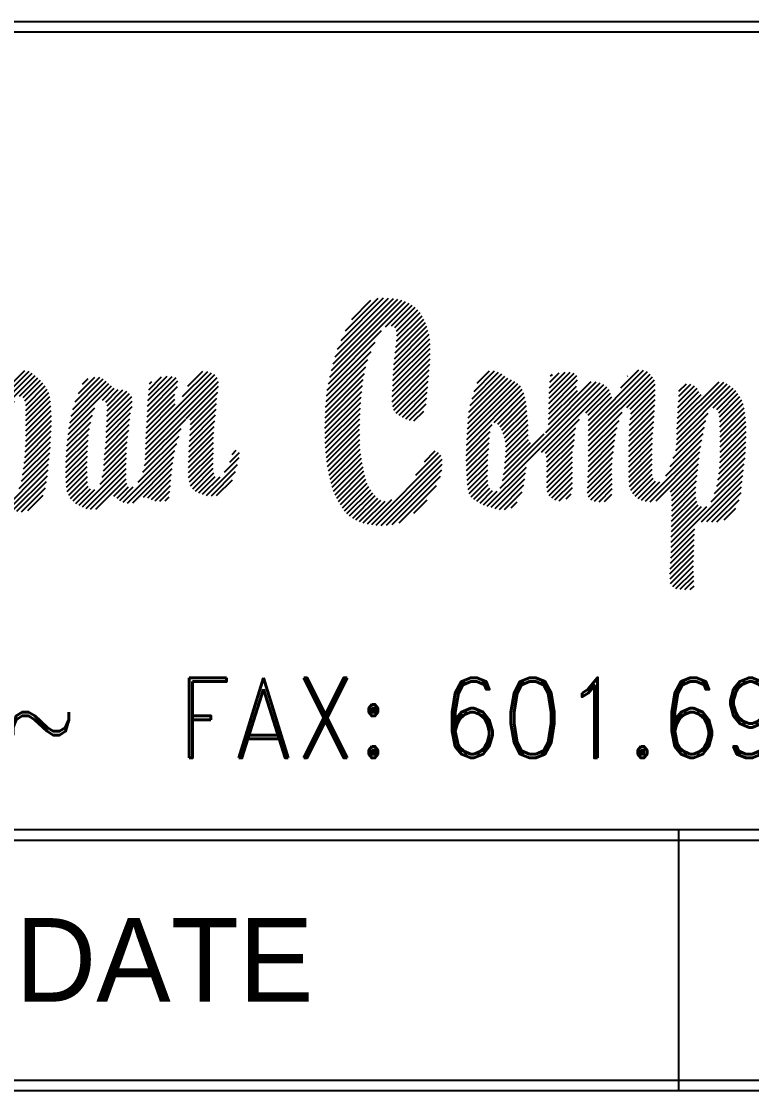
# Paper-space layout 'Roof' of a CAD drawing. Header units: inches. Extents: x 29 to 2208, y 4 to 1132.
# Drawn here: x 1605.6 to 1640.6, y 4.5 to 55.7 of the extents above; entities that cross this region are included whole.
import ezdxf
from ezdxf.enums import TextEntityAlignment as Align

# ---------------------------------------------------------------- set-up
doc = ezdxf.new("R2010")
doc.units = ezdxf.units.IN
doc.header["$LTSCALE"] = 25
doc.header["$MEASUREMENT"] = 0
doc.styles.add('ROMAND', font='ROMAND', dxfattribs={"height": 0.08})
pattern_1 = [(45, (-1690.101284246373, 203.2753838610614), (-0.4419417382415922, 0.4419417382415922), [])]

# ---------------------------------------------------------------- blocks, each defined once
blk = doc.blocks.new('CLEARSPAN_MASTER')
h = blk.add_hatch()
h.set_pattern_fill('ANSI31', color=256, scale=5, style=0)
h.set_pattern_definition(pattern_1)
h.paths.add_polyline_path([(293.7718700798366, 43.1462703581324), (293.7651180940284, 43.36076757649522), (293.756969682531, 43.56593979593288), (293.7471335265652, 43.76296819796497), (293.7353183073533, 43.95303396409761), (293.7212327061154, 44.13731827585647), (293.7045854040737, 44.31700231472863), (293.6850850824508, 44.49326726222046), (293.662440422466, 44.66729429985395), (293.6364196687848, 44.84008976156474), (293.6070293198372, 45.01196059107934), (293.5743354374913, 45.18303888459508), (293.5384040836211, 45.35345673827078), (293.4993013200979, 45.5233462482806), (293.457093208792, 45.69283951080672), (293.4118458115752, 45.86206862201962), (293.3636251903231, 46.03116567808078), (293.3125455531926, 46.20015420227065), (293.2589136935087, 46.36862342619912), (293.2030845508834, 46.5360540085712), (293.1454130649424, 46.70192660805571), (293.0862541752936, 46.86572188337183), (293.0259628215485, 47.02692049322735), (292.96489394333, 47.18500309629886), (292.9034024802615, 47.33945035126553), (292.8416328711887, 47.490002585832), (292.7788875520346, 47.63743880334133), (292.7142584579437, 47.78279767616439), (292.6468375240747, 47.92711787663882), (292.5757166855783, 48.07143807711915), (292.4999878776152, 48.21679694993915), (292.4187430353345, 48.36423316745604), (292.3310740938969, 48.51478540200438), (292.2363055079898, 48.66904553014942), (292.1346918104409, 48.82581824531255), (292.0267200536136, 48.98346144513127), (291.9128772898675, 49.14033302724604), (291.7936505715702, 49.29479088928744), (291.6695269510799, 49.44519292889885), (291.5409934807585, 49.58989704371783), (291.4085372129732, 49.72726113137659), (291.2726245905676, 49.85602134425221), (291.133639618329, 49.97642685366063), (290.9919456915288, 50.08910508565469), (290.8479062054357, 50.19468346628844), (290.7018845553237, 50.29378942161293), (290.5542441364623, 50.38705037768153), (290.4053483441214, 50.47509376054813), (290.2555605735736, 50.55854699626434), (290.1051946681898, 50.63795495590256), (289.9543662637295, 50.71353229061995), (289.8031414440566, 50.78541109659008), (289.6515862930387, 50.85372346998588), (289.4997668945343, 50.91860150698369), (289.3477493324083, 50.9801773037577), (289.1955996905208, 51.0385829564834), (289.0433840527357, 51.09395056133519), (288.8908821908224, 51.14637368643758), (288.7367286281888, 51.19579178770832), (288.5792715761386, 51.24210579301868), (288.4168592459862, 51.28521663023648), (288.2478398490412, 51.32502522723092), (288.0705615966147, 51.36143251187076), (287.8833727000172, 51.394339412025), (287.6846213705592, 51.42364685556265), (287.4734431686411, 51.44929429754859), (287.252123051024, 51.47137530183201), (287.0237333235575, 51.4900219594582), (286.7913462920935, 51.50536636147223), (286.5580342624817, 51.5175405989194), (286.3268695405741, 51.52667676284486), (286.1009244322199, 51.5329069442939), (285.8832712432672, 51.53636323431175), (285.6762720136628, 51.53707865694199), (285.4794477196958, 51.53468996822232), (285.2916090717515, 51.52873485718871), (285.111566780218, 51.51875101287746), (284.9381315554735, 51.50427612432432), (284.7701141079076, 51.48484788056567), (284.606325147904, 51.46000397063773), (284.4455753858417, 51.42928208357569), (284.2868462194358, 51.39234649288997), (284.1298017956854, 51.34936780998189), (283.9742769489148, 51.30064323072619), (283.8201065134529, 51.24646995099857), (283.6671253236248, 51.1871451666739), (283.5151682137544, 51.12296607362646), (283.3640700181679, 51.05422986773155), (283.2136655711938, 50.98123374486522), (283.0639824462578, 50.90431766938059), (282.9158191731947, 50.82399267954838), (282.7701670209397, 50.74081258211743), (282.6280172584243, 50.65533118383439), (282.4903611545969, 50.56810229145574), (282.3581899783837, 50.47967971172494), (282.2324949987276, 50.39061725139604), (282.114267484561, 50.30146871721564), (282.0041082941507, 50.21254687196128), (281.9010566430873, 50.12320030252152), (281.8037613362872, 50.03253655180805), (281.7108711786811, 49.93966316274734), (281.6210349751825, 49.84368767824836), (281.5329015307104, 49.74371764122529), (281.445119650193, 49.63886059460199), (281.35633813855, 49.52822408129552), (281.264439001473, 49.40937949081672), (281.1642370477682, 49.27375359909644), (281.0497802870289, 49.1112370286825), (280.9151167288371, 48.91172040210827), (280.7542943827898, 48.6650943419279), (280.5613612584484, 48.36124947064363), (280.3303653654118, 47.99007641081167), (280.0553547132802, 47.54146578499456), (279.9686032353768, 47.39441505390249), (279.8609223336741, 47.20965222949644), (279.7542664465745, 47.02394795313234), (279.6487740752734, 46.83724683075593), (279.5445837209984, 46.64949346836659), (279.4418338849725, 46.46063247195721), (279.3406630684296, 46.27060844754172), (279.2412097725705, 46.07936600107166), (279.1436124986187, 45.88684973854021), (279.0479114356983, 45.69294733566312), (278.953753524416, 45.49731874679878), (278.8606873933402, 45.29956699615289), (278.7682616709544, 45.0992951077545), (278.6760249857925, 44.89610610573632), (278.5835259663891, 44.68960301423536), (278.4903132413122, 44.47938885746402), (278.395935438964, 44.26506665926195), (278.300153022896, 44.04642408906685), (278.2035737959732, 43.82398739581151), (278.1070173960068, 43.59846747357068), (278.0113034608303, 43.3705752164677), (277.9172516282704, 43.14102151861391), (277.8256815361385, 42.91051727408396), (277.7374128222561, 42.67977337697349), (277.6532651244345, 42.44950072135504), (277.5738046912311, 42.2201517122264), (277.4985842140409, 41.99114479789105), (277.426902995021, 41.76163993762918), (277.3580603363012, 41.53079709063869), (277.2913555400262, 41.29777621617006), (277.2260879083146, 41.06173727337762), (277.1615567433291, 40.82184022157378), (277.0970613471827, 40.57724501989077), (277.0319986579436, 40.32715636082762), (276.9661561570913, 40.07095786880316), (276.8994189621271, 39.80807790186725), (276.8316721904619, 39.53794481771772), (276.7628009595278, 39.25998697413806), (276.6926903868045, 38.97363272909985), (276.6212255896701, 38.67831044016106), (276.5482916856126, 38.37344846533793), (276.4739697455477, 38.05896866610911), (276.3991246543903, 37.73676691903628), (276.3248172505694, 37.40923260451041), (276.2521083725071, 37.07875510289341), (276.1820588586158, 36.74772379450448), (276.1157295473272, 36.41852805975032), (276.05418127705, 36.09355727892762), (275.9984748862116, 35.77520083242777), (275.9493736855741, 35.46528075268563), (275.9064508752776, 35.16334968052189), (275.8689821278056, 34.86839290884413), (275.8362431156449, 34.5793957305909), (275.8075095112745, 34.29534343863631), (275.7820569871828, 34.01522132592743), (275.7591612158501, 33.7380146853443), (275.7380978697649, 33.46270880985716), (275.7182637879807, 33.18806131122255), (275.6995404758709, 32.91191907710908), (275.6819306053749, 32.63190131397388), (275.6654368484371, 32.34562722835045), (275.6500618770026, 32.05071602678441), (275.6358083630091, 31.74478691568947), (275.6226789784034, 31.42545910164185), (275.6106763951313, 31.09035179121864), (275.5998577649175, 30.73775824021934), (275.5904981586341, 30.36866790212059), (275.5829271269395, 29.98474427979363), (275.5774742204908, 29.5876508761076), (275.5744689899441, 29.1790511938338), (275.574240985957, 28.760608735917), (275.5771197591864, 28.33398700510895), (275.5834348602891, 27.90084950432279), (275.593480663003, 27.46283459983718), (275.6074108333826, 27.02148011202027), (275.6253438605652, 26.57829872464595), (275.6473982336847, 26.13480312155494), (275.673692441876, 25.6925059865851), (275.7043449742762, 25.25292000350024), (275.7394743200211, 24.81755785612512), (275.7791989682446, 24.3879322282871), (275.8236124827756, 23.96518923844127), (275.8727087262066, 23.54900874367965), (275.9264566358256, 23.138704035725), (275.9848251489145, 22.73358840633978), (276.047783202765, 22.33297514722264), (276.1152997346562, 21.93617755014941), (276.1873436818792, 21.54250890682678), (276.2638839817193, 21.15128250899573), (276.3448171321093, 20.76238265283413), (276.4297498735959, 20.37797765215583), (276.5182165073643, 20.00080682525291), (276.6097513346133, 19.63360949036104), (276.7038886565301, 19.27912496576027), (276.8001627743065, 18.94009256971489), (276.8981079891348, 18.61925162048715), (276.99725860221, 18.31934143632853), (277.0972159790294, 18.0422196128674), (277.1978497423245, 17.78621685514429), (277.2990965791428, 17.54878214553699), (277.4008931765193, 17.32736446645299), (277.5031762214935, 17.11941280028569), (277.6058824011157, 16.92237612941031), (277.7089484024216, 16.73370343622975), (277.812310912451, 16.55084370313881), (277.9158655769822, 16.37171649146612), (278.0193438767142, 16.19612367833045), (278.1224362510864, 16.02433771978167), (278.2248331395449, 15.85663107185852), (278.3262249815, 15.69327619065905), (278.4263022164121, 15.53454553219902), (278.5247552837002, 15.3807115525608), (278.6212746228316, 15.23204670775144), (278.7158608385378, 15.0886823707246), (278.8097551968806, 14.95018558179595), (278.9045091292539, 14.81598229812369), (279.0016740670308, 14.68549847689803), (279.1028014415945, 14.5581600752912), (279.2094426843305, 14.43339305047536), (279.3231492266193, 14.31062335962775), (279.4454724998448, 14.18927695992258), (279.5774983813553, 14.06897428688038), (279.7184505323737, 13.95011368939396), (279.8670870600918, 13.83328799469891), (280.0221660716961, 13.71909003003489), (280.1824456743793, 13.60811262263715), (280.3466839753291, 13.50094859974448), (280.5136390817354, 13.39819078859392), (280.6820691007904, 13.30043201642138), (280.8511867768632, 13.20810805732026), (281.0220234030628, 13.12102647279627), (281.1960649096789, 13.03883777121104), (281.3747972269971, 12.96119246092735), (281.5597062853094, 12.88774105030575), (281.752278014905, 12.81813404770745), (281.9539983460725, 12.75202196149448), (282.1663532091006, 12.68905530002817), (282.3901147076108, 12.62899136035409), (282.6231996385429, 12.57201459425585), (282.8628109721733, 12.51841624219992), (283.1061516787715, 12.46848754465441), (283.3504247286128, 12.42251974208611), (283.5928330919692, 12.38080407496264), (283.8305797391138, 12.34363178375119), (284.0608676403197, 12.31129410891913), (284.2816961423789, 12.2840094812444), (284.4942500981638, 12.26170509274738), (284.7005107370619, 12.24423532575938), (284.9024592884634, 12.23145456261139), (285.1020769817601, 12.22321718563452), (285.301345046342, 12.21937757715989), (285.5022447115953, 12.21979011951865), (285.7067572069154, 12.224309195042), (285.9161936408987, 12.23278433094163), (286.1291846389902, 12.24504563395283), (286.3436907058501, 12.26091835569179), (286.5576723461265, 12.28022774777403), (286.7690900644795, 12.3027990618159), (286.9759043655595, 12.3284575494329), (287.1760757540271, 12.35702846224154), (287.367564734536, 12.38833705185775), (287.549035921917, 12.42240273277312), (287.721970371724, 12.46002157098582), (287.8885532496874, 12.50218379536997), (288.0509697215364, 12.54987963479948), (288.211404952998, 12.60409931814741), (288.3720441098033, 12.66583307428803), (288.5350723576853, 12.73607113209661), (288.7026748623668, 12.81580372044425), (288.8763792368259, 12.90561515322861), (289.0550828829832, 13.00446608441899), (289.237025650011, 13.11091125301022), (289.4204473870857, 13.22350539800027), (289.6035879433741, 13.34080325838113), (289.7846871680395, 13.46135957314311), (289.961984910256, 13.58372908128229), (290.1337210192014, 13.70646652179823), (290.2986075229335, 13.82845608586402), (290.4572451652098, 13.94989977347416), (290.6107068686561, 14.07132903678794), (290.7600655559179, 14.19327532797908), (290.9063941496213, 14.3162700992053), (291.0507655724293, 14.44084480265514), (291.1942527469741, 14.56753089049153), (291.3379285958829, 14.69685981487194), (291.4826075230735, 14.82921317502513), (291.6280698574005, 14.96437315825742), (291.773837409025, 15.10197209896054), (291.9194319880412, 15.24164233146459), (292.0643754046152, 15.38301619016667), (292.2081894688602, 15.52572600941369), (292.3503959909228, 15.66940412358545), (292.4905167809341, 15.81368286704685), (292.6281679147237, 15.95832380888351), (292.7633425310296, 16.10360545719092), (292.8961280342569, 16.24993555475126), (293.0266118288528, 16.39772184439246), (293.1548813192487, 16.54737206892671), (293.2810239098692, 16.69929397115712), (293.4051270051486, 16.85389529389886), (293.5272780095088, 17.01158377995188), (293.6474914885237, 17.17256815669597), (293.7654906523453, 17.33626108980104), (293.8809258722417, 17.50187622947084), (293.9934475195103, 17.66862722594823), (294.1027059654368, 17.83572772946272), (294.2083515812881, 18.00239139021215), (294.3100347383656, 18.16783185844884), (294.4074058079409, 18.33126278437848), (294.5001831455979, 18.49192694042836), (294.5883570439798, 18.6491835876036), (294.6719857800524, 18.80242110915066), (294.7511276307657, 18.9510278882899), (294.8258408730724, 19.09439230824631), (294.8961837839165, 19.23190275222785), (294.9622146402596, 19.3629476034769), (295.0239917190224, 19.4869152451557), (295.0816076952608, 19.60342471079275), (295.1352928362037, 19.71301763465593), (295.1853118071881, 19.81646630132735), (295.2319292735128, 19.91454299530977), (295.2754099005228, 20.00802000120481), (295.3160183535126, 20.09766960350416), (295.3540192978289, 20.18426408681438), (295.3896773987719, 20.26857573563808), (295.4232512429096, 20.35144211918583), (295.454975101751, 20.43396194520543), (295.4850771680353, 20.51729920606365), (295.5137856345159, 20.60261789416532), (295.5413286939313, 20.69108200187375), (295.5679345390336, 20.78385552159207), (295.5938313625643, 20.8821024456908), (295.6192473572703, 20.98698676655519), (295.6443293865668, 21.09937905092428), (295.6688989965317, 21.21897616288786), (295.6926964039187, 21.34518154092009), (295.7154618254742, 21.47739862346069), (295.7369354779435, 21.61503084894085), (295.756857578082, 21.75748165585017), (295.7749683426314, 21.90415448259651), (295.7910079883441, 22.05445276764999), (295.8047891658193, 22.20755901118059), (295.8164142610626, 22.36177196029246), (295.8260580939295, 22.51516942378922), (295.8338954842739, 22.66582921045543), (295.8401012519535, 22.81182912913744), (295.8448502168239, 22.95124698865339), (295.8483171987402, 23.08216059778209), (295.8506770175586, 23.20264776536911), (295.8520462216813, 23.31133480297018), (295.852308273702, 23.40904203343194), (295.85128836476, 23.49713828228749), (295.8488116859953, 23.57699237515087), (295.844703428548, 23.6499731375801), (295.8387887835574, 23.71744939515995), (295.8308929421646, 23.78078997347001), (295.8208410955076, 23.84136369809693), (295.8084730002997, 23.90034038345871), (295.7936866755442, 23.95809379934977), (295.7763947058133, 24.01479870442137), (295.7565096756828, 24.07062985731133), (295.7339441697263, 24.12576201666522), (295.7086107725167, 24.18036994112992), (295.6804220686295, 24.23462838934461), (295.6492906426374, 24.28871211995479), (295.6151922088184, 24.34273278530409), (295.5783550002286, 24.39654961259518), (295.539070379632, 24.44995872272438), (295.4976297097912, 24.50275623659022), (295.4543243534667, 24.55473827509451), (295.4094456734149, 24.60570095914392), (295.3632850324045, 24.6554404096299), (295.3161337931901, 24.70375274746084), (295.2682299016642, 24.75043409609808), (295.2195976362216, 24.79528058926863), (295.170207858386, 24.83808836326276), (295.1200314296873, 24.87865355436571), (295.069039211648, 24.91677229886903), (295.017202065789, 24.95224073306505), (294.96449085364, 24.98485499323942), (294.9108764367224, 25.01441121568374), (294.8563345348084, 25.04076378443816), (294.8008603006488, 25.06400007454914), (294.7444537452363, 25.0842657088163), (294.6871148795697, 25.10170631003723), (294.6288437146427, 25.11646750101067), (294.5696402614519, 25.128694904535), (294.5095045309924, 25.13853414340872), (294.448436534261, 25.14613084043012), (294.3865091156113, 25.15160634622154), (294.3240864528395, 25.15498492270007), (294.2616055570995, 25.15626655960659), (294.1995034395463, 25.15545124668202), (294.1382171113355, 25.1525389736673), (294.0781835836199, 25.14752973030318), (294.0198398675536, 25.14042350633056), (293.9636229742957, 25.13122029149093), (293.9098970816362, 25.1198521218092), (293.8587350339319, 25.1059792184501), (293.8101368421783, 25.08919384886303), (293.7641025173732, 25.06908828049799), (293.7206320705102, 25.04525478080384), (293.6797255125848, 25.01728561722999), (293.6413828545935, 24.98477305722571), (293.6056041075315, 24.94730936824041), (293.5722921633087, 24.90461787602169), (293.540961437478, 24.85694613949309), (293.5110292265108, 24.80467277588062), (293.4819128268784, 24.74817640241295), (293.4530295350476, 24.68783563630981), (293.4237966474855, 24.62402909479115), (293.3544308592698, 24.47020494531219), (293.2801077744091, 24.31467041120433), (293.2183711740975, 24.18836843496038), (293.1798540169568, 24.10971830736196), (293.1409872420995, 24.03004883044068), (293.1021204672402, 23.9496221190669), (293.0636033100934, 23.86870028811066), (293.0255571608375, 23.78732702172584), (292.9578443905104, 23.64145085562291), (292.880659913372, 23.47932208193168), (292.7825131683021, 23.2858384176034), (292.6634910084404, 23.06910354875399), (292.5145119653944, 22.81579692404773), (292.3457672679453, 22.5402173688455), (292.2040246827648, 22.31404648230881), (292.1118638749717, 22.16802226756425), (291.9789601317141, 21.95838177901223), (291.7925914840648, 21.66567253157569), (291.6106687938659, 21.38088917892628), (291.4687207360309, 21.15924946635195), (291.3754141502109, 21.01370081898315), (291.2809712408261, 20.86649207478993), (291.1852220389817, 20.71740480306559), (291.0883656409601, 20.56709430276911), (290.9906934096534, 20.41643430576542), (290.8924967077953, 20.26629854367224), (290.7402812280416, 20.03628494328268), (290.545651638887, 19.75171147450601), (290.3547778008815, 19.48559846931064), (290.1663807875748, 19.23801869072804), (289.9837607949689, 19.01451046858159), (289.8088695306014, 18.81851689379656), (289.6460669559719, 18.65524161560751), (289.4898355623206, 18.51386661399778), (289.3664147560846, 18.40918251021708), (289.2913292541316, 18.34630296043881), (289.2176371431635, 18.28443849741379), (289.1452210224775, 18.22251566520259), (289.0739026306132, 18.1596974580421), (289.0032602623944, 18.09609267029867), (288.8727438463654, 17.97743830822537), (288.7481746220874, 17.86613718426568), (288.6032892941503, 17.74486446196113), (288.4530577186072, 17.63197720303995), (288.2935102201379, 17.52208866263842), (288.15382932892, 17.42963881832972), (288.0689699981215, 17.37360384536456), (287.984570395435, 17.31734596263098), (287.9011574655131, 17.26055633022074), (287.8191423009041, 17.20304412714268), (287.73847258615, 17.1450906083513), (287.6589801537741, 17.0870950477773), (287.5162094635468, 16.98224392529812), (287.3806464378388, 16.88409619057597), (287.2319954671027, 16.78213629445327), (287.0397543274403, 16.66259061543292), (286.8089127781593, 16.54970907485932), (286.5706087409851, 16.47243795976232), (286.3124433132004, 16.43153404957641), (286.0823783804151, 16.42631133481584), (285.8887132767863, 16.43652021729204), (285.6912226814861, 16.46096682693255), (285.4915877039552, 16.50235623165432), (285.2928758162259, 16.56362492480014), (285.1005516959453, 16.64686737160613), (284.9131723514506, 16.7558549207331), (284.7268393393622, 16.89292749907989), (284.537015449871, 17.06038868813224), (284.3376066610269, 17.26198004197016), (284.1277783129647, 17.49671814849233), (283.914784474397, 17.75608603220417), (283.7056458600705, 18.03188175558529), (283.505885632612, 18.31806999173858), (283.3246101259663, 18.60503521395651), (283.1575586627935, 18.90650222050212), (283.0030080777037, 19.23294959208752), (282.8961754426207, 19.50205822429334), (282.8267842878413, 19.69343957127938), (282.7598088006239, 19.89431284299553), (282.6951419822867, 20.10357883840953), (282.6326768341512, 20.3201383564797), (282.572306357539, 20.5428921961641), (282.513923553769, 20.77074115642617), (282.4574214241547, 21.00258603625733), (282.4026929700319, 21.23732763455328), (282.3496205049239, 21.4739700099332), (282.2980435913078, 21.71193025903727), (282.2477911038527, 21.95072873821323), (282.1986919172639, 22.18988580363828), (282.1505749061819, 22.42892181181077), (282.10326894534, 22.66735711876393), (282.0566029093834, 22.90471208097594), (282.010405673012, 23.14050705464604), (281.9646245707181, 23.37446034029287), (281.919680776256, 23.60708201523732), (281.8761139231913, 23.83908010102792), (281.8344636450834, 24.07116261924318), (281.7952695755093, 24.30403759136055), (281.7590713480249, 24.53841303898395), (281.7264085962006, 24.77499698362811), (281.6978209536019, 25.01449744683941), (281.6736688411736, 25.2577378428289), (281.6535958293928, 25.50600315636999), (281.6370662761133, 25.76069376491202), (281.623544539191, 26.02321004589939), (281.6124949764815, 26.29495237678054), (281.6033819458407, 26.57732113497735), (281.5956698051232, 26.87171669798238), (281.5888229121867, 27.17953944316017), (281.5824704405309, 27.50192889328736), (281.5769008262423, 27.83898115215277), (281.5725673210504, 28.19053146895951), (281.569923176688, 28.55641509271837), (281.5694216448858, 28.93646727257777), (281.5715159773749, 29.33052325764092), (281.5766594258866, 29.73841829699251), (281.5853052421514, 30.15998763976199), (281.5977835082849, 30.5945619814425), (281.613931627928, 31.0394538027457), (281.6334638351061, 31.49147103082547), (281.6560943638458, 31.94742159282799), (281.6815374481741, 32.40411341589393), (281.7095073221085, 32.85835442702398), (281.7397182196851, 33.30695255350955), (281.7718843749244, 33.74671572240288), (281.8057942278301, 34.17507998699807), (281.8415330423529, 34.59199390569856), (281.8792602884134, 34.99803416296999), (281.9191354359482, 35.39377744346405), (281.9613179548758, 35.77980043162955), (282.0059673151256, 36.15667981203742), (282.053242986623, 36.52499226921773), (282.1033044392982, 36.88531448774356), (282.1562644115602, 37.23807554848506), (282.2120487157488, 37.58311411766837), (282.2705364326894, 37.92012125788162), (282.3316066432126, 38.2487880317361), (282.3951384281452, 38.56880550182288), (282.4610108683003, 38.87986473066221), (282.5291030445187, 39.18165678091432), (282.5992940376159, 39.47387271511573), (282.6715322358439, 39.75651489031793), (282.7460432571309, 40.03083084131262), (282.8231220268271, 40.29837939733963), (282.9030634702906, 40.56071938766587), (282.9861625128663, 40.8194096415134), (283.0727140799117, 41.07600898814806), (283.1630130967801, 41.33207625681538), (283.2573544888137, 41.58917027673652), (283.3559166274727, 41.84842046458684), (283.4584116686008, 42.10923858663253), (283.5644352141489, 42.37060699656607), (283.6735828660537, 42.63150804804297), (283.7854502262778, 42.89092409478434), (283.8996328967453, 43.14783749041774), (284.0157264794177, 43.40123058866052), (284.1333265762369, 43.65008574318182), (284.2519686154631, 43.89342849166511), (284.3709473305114, 44.13045710759332), (284.4894972811496, 44.36041304852833), (284.6068530271166, 44.5825377719768), (284.7222491281543, 44.7960727354492), (284.8349201440151, 45.00025939647568), (284.9441006344471, 45.19433921257877), (285.0490251591661, 45.37755364122415), (285.1492430541091, 45.54924304539367), (285.2455627598529, 45.70914340969904), (285.3895507628997, 45.93686846948123), (285.570283289034, 46.18125418231605), (285.7556601447407, 46.3761327057112), (285.951718657604, 46.51897378394503), (286.16217303958, 46.61949484468681), (286.3756928348039, 46.68346317667786), (286.586111521204, 46.71982372807736), (286.7925269802754, 46.73723533825498), (287.0271963012128, 46.73592240803407), (287.2781672334768, 46.69030456730874), (287.5020377117614, 46.59406087854623), (287.6851040425959, 46.429126270148), (287.8040825580506, 46.20564446182968), (287.8809080108535, 45.9660121191007), (287.9375898351059, 45.66732168810856), (287.9722709845698, 45.32000433250514), (287.9809522196526, 45.03012299096542), (287.9807981156034, 44.82805850434116), (287.974703174923, 44.61837137286275), (287.9632234880021, 44.40224489142051), (287.9470527924536, 44.18090087779279), (287.9268848258951, 43.95556114981511), (287.9034133259427, 43.72744752529809), (287.8773320302053, 43.49778182198975), (287.8493346763007, 43.2677858577197), (287.8201150018485, 43.03868145032726), (287.7902951682715, 42.81142624234994), (287.760211032225, 42.58592117527587), (287.7301268741894, 42.36180301546347), (287.7003069746445, 42.13870852926095), (287.6710156140321, 41.91627448273601), (287.6425170728623, 41.69413764246949), (287.6150756315869, 41.4719347745993), (287.588955570684, 41.24930264546381), (287.5643551032551, 41.02560283038861), (287.5412081729266, 40.799096140861), (287.5193826559582, 40.56776819745173), (287.4987464286028, 40.32960462064753), (287.4791673671241, 40.08259103106039), (287.4605133477717, 39.82471304913736), (287.4426522468093, 39.55395629549898), (287.425451940491, 39.2683063906415), (287.4087916599158, 38.96663261670642), (287.3925960555546, 38.6513389023489), (287.3768011327161, 38.32571283775133), (287.3613428967067, 37.99304201304113), (287.3461573528527, 37.65661401877915), (287.3311805064509, 37.31971644488607), (287.3163483628168, 36.98563688168483), (287.3015969272603, 36.65766291937589), (287.2869162212312, 36.33866018549344), (287.2725123307157, 36.02980645629444), (287.2586453578401, 35.73185754536956), (287.2455754047332, 35.44556926636363), (287.2335625735113, 35.17169743264151), (287.2228669663036, 34.91099785784749), (287.2137486852396, 34.66422635564652), (287.2064678324421, 34.43213873957109), (287.2012690354875, 34.21519729910946), (287.1983350237729, 34.01269022808572), (287.1978330521445, 33.82361219613247), (287.1999303754505, 33.64695787304129), (287.2047942485392, 33.48172192851337), (287.212591926258, 33.32689903229377), (287.2234906634549, 33.18148385410998), (287.2376577149778, 33.04447106369111), (287.2551939219418, 32.91498435947233), (287.2759344705348, 32.79266355469812), (287.2996481332102, 32.67727749132789), (287.326103682421, 32.56859501131879), (287.3550698906261, 32.46638495660935), (287.3863155302756, 32.37041616916653), (287.4196093738262, 32.28045749093624), (287.4547201937294, 32.19627776388015), (287.4915213695706, 32.11758528756866), (287.5303047094317, 32.04384619211203), (287.571466628523, 31.97446606524247), (287.6154035420582, 31.9088504946871), (287.6625118652451, 31.84640506818295), (287.7131880132977, 31.78653537345778), (287.7678284014241, 31.72864699824606), (287.8268294448385, 31.67214553027728), (287.8904939619363, 31.61650260537141), (287.9587503838577, 31.56145405169701), (288.031433544927, 31.50680174551161), (288.1083782794715, 31.45234756306996), (288.1894194218173, 31.39789338062801), (288.2743918062897, 31.3432410744422), (288.3631302672159, 31.28819252076769), (288.4554696389164, 31.2325495958637), (288.5511786791919, 31.17621324041883), (288.6497618397077, 31.11948065287265), (288.7506574955862, 31.06274809610713), (288.8533040219663, 31.00641183299498), (288.9571397939762, 30.95086812641503), (289.0616031867548, 30.89651323923991), (289.1661325754328, 30.84374343434737), (289.2701663351384, 30.79295497461592), (289.3732419558089, 30.74445606393184), (289.4752933865557, 30.69820267024292), (289.5763536913187, 30.65406270249613), (289.6764559340065, 30.61190406965233), (289.7756331785442, 30.57159468066524), (289.8739184888618, 30.53300244448681), (289.9713449288759, 30.49599527007402), (290.067945562512, 30.46044106638089), (290.1637699636599, 30.42632882539354), (290.2589337460931, 30.39413187121997), (290.353569033555, 30.3644446109987), (290.4478079497899, 30.33786145186781), (290.541782618538, 30.31497680096663), (290.6356251635436, 30.2963850654337), (290.7294677085492, 30.28268065240761), (290.8234423772976, 30.27445796902705), (290.9175546621166, 30.27220134741466), (291.0113035296736, 30.27595481962871), (291.1040613152204, 30.2856523427113), (291.1952003540086, 30.30122787370468), (291.2840929812915, 30.32261536965095), (291.3701115323199, 30.3497487875922), (291.4526283423477, 30.38256208457102), (291.5310157466249, 30.42098921762906), (291.6048332776979, 30.46491460945239), (291.674389257287, 30.51402454530515), (291.7401792044082, 30.56795577609731), (291.802698638073, 30.62634505273499), (291.8624430772927, 30.68882912612372), (291.9199080410863, 30.75504474717684), (291.9755890484657, 30.824628666801), (292.029981618444, 30.89721763590316), (292.0835427339402, 30.97255297639552), (292.136575233515, 31.05079429423739), (292.1893434196274, 31.13220576638312), (292.2421115947495, 31.21705156980531), (292.2951440613442, 31.30559588146431), (292.3487051218597, 31.39810287829516), (292.4030590787797, 31.49483673729279), (292.4584702345469, 31.59606163537904), (292.5150432146397, 31.70201423209167), (292.5722439364476, 31.812821117005), (292.6293786403612, 31.92858136224137), (292.6857535667839, 32.04939403995354), (292.7406749561017, 32.17535822225429), (292.7934490487148, 32.30657298128986), (292.8433820850139, 32.4431373891853), (292.8897803053928, 32.58515051807024), (292.9321371548685, 32.73287104773451), (292.9706948969576, 32.88719608862911), (293.0058829997949, 33.04918235884472), (293.0381309315223, 33.21988657649914), (293.0678681602737, 33.40036545967467), (293.0955241541906, 33.59167572649781), (293.121528381407, 33.79487409503875), (293.1463103100639, 34.01101728342238), (293.1702773821787, 34.24092534770855), (293.1937489352786, 34.48447169570343), (293.2170222807765, 34.74129307323844), (293.2403947300747, 35.01102622602662), (293.2641635945865, 35.29330789989893), (293.2886261857084, 35.58777484049816), (293.314079814875, 35.89406379391335), (293.3408217934518, 36.2118115054171), (293.3690448239247, 36.54021992858532), (293.3985231729102, 36.87675184601969), (293.4289264980418, 37.21843524741683), (293.4599244569861, 37.5622981228515), (293.4911867073993, 37.9053684622842), (293.5223829069366, 38.24467425565911), (293.5531827132545, 38.57724349293053), (293.5832557840088, 38.90010416405289), (293.6122782789462, 39.21103149332956), (293.6399523662162, 39.51078964286182), (293.6659867160113, 39.80089000858106), (293.6900899985867, 40.08284398710617), (293.711970884159, 40.35816297463717), (293.7313380429496, 40.62835836741147), (293.7479001451879, 40.89494156176121), (293.761365861101, 41.1594239540068), (293.7715399702338, 41.42285844156487), (293.7786116894149, 41.68446392647559), (293.7828663447924, 41.94300081190059), (293.784589262516, 42.19722950102485), (293.7840657687332, 42.44591039706486), (293.7815811895932, 42.68780390314413), (293.7774208512446, 42.92167042244108)])
h = blk.add_hatch()
h.set_pattern_fill('ANSI31', color=256, scale=5, style=0)
h.set_pattern_definition(pattern_1)
h.paths.add_polyline_path([(227.8867082242034, 23.54630051581421), (228.0784751930935, 25.33051333023965), (228.1828905990187, 27.55105930221049), (228.2861519014118, 29.48272739557476), (228.2861519014118, 31.01626754901696), (228.2418962532754, 32.09269239831031), (228.1229391428421, 33.66380482390699), (227.9901778282074, 34.62226545005865), (227.6951551866955, 35.50699974991593), (227.2231099526398, 36.33275193820523), (226.6164399489769, 37.07982191612479), (225.922226970054, 37.74543890588114), (225.2421841306054, 38.31192245617726), (224.6471452386343, 38.82175607565517), (224.0379362071999, 39.0908366812638), (223.1595451938322, 38.89256717602532), (222.6636803888255, 38.45354203059441), (222.0828116363252, 37.95786958066088), (221.5727766918483, 37.3488998954042), (221.2752600607514, 37.03733578116885), (220.7368904671112, 36.85322744547264), (220.2976949604276, 37.10814425520934), (219.9718436801663, 37.60381933147357), (219.6034819815052, 38.14197791635729), (219.2917952109406, 38.53851430050463), (218.9517737912138, 38.69429767078697), (218.3000656009219, 38.72262263620092), (217.7758661467496, 38.69429767078694), (217.379175428697, 38.43938086105018), (217.0249838695015, 38.15613908589938), (216.8408058350569, 37.87289731074915), (216.8124711858941, 37.39138603036085), (216.7501890035594, 35.24943822619912), (216.6906879292496, 32.53315151973339), (216.41300498959, 28.80569375076999), (216.0661940632285, 24.61283986023298), (216.0304956705518, 21.77580239485056), (215.7971190469884, 17.44774242693853), (215.636473465057, 14.48580460177934), (215.7971190469884, 12.07699806691281), (215.7606155967255, 9.874206083460564), (215.6207832867899, 7.472377706513441), (215.5912832745485, 5.791384900486548), (215.5765332684273, 4.582246360664868), (215.6650389349261, 3.84496996605796), (215.9748172123323, 3.35836623245271), (216.6828794336429, 3.048708833552951), (217.5827086238455, 2.91599776935891), (218.1875095427636, 2.76854249043754), (218.7628104494393, 2.76854249043754), (219.1315943811023, 2.886506713574619), (219.3086113438733, 3.240399382985743), (219.4266226523876, 3.520565726101466), (219.4561226646292, 5.349016437385899), (219.3823670042511, 7.811526161196184), (219.4561226646292, 10.90809489753423), (219.4873228684166, 12.25850633625171), (219.5020728745371, 13.43815119394412), (219.561078528794, 14.08695704752807), (219.6790898373083, 14.48508498745065), (220.0478737689714, 14.8389802831918), (221.0509586317935, 14.8389802831918), (221.7295208408627, 14.77999817162322), (222.4375830621734, 14.63254289270185), (223.1899009316203, 14.5883049958606), (223.9274631651729, 14.63254289270188), (224.4880140657278, 14.94219766527198), (225.4763489224299, 15.57625930412834), (226.1549111314985, 16.25455358716641), (226.8039676985522, 17.27199895121859), (227.2465072905934, 18.65808119940854), (227.5031742864173, 20.16956543634242), (227.6211799651496, 21.21649922977585)])
h.paths.add_polyline_path([(223.5734123503114, 22.8960738178653), (223.3798945219137, 21.40659297084667), (223.1724936724886, 20.35901572657528), (223.0563852273594, 19.66263653747586), (222.775791694891, 18.85019196159419), (222.6016290271955, 18.31823676736454), (222.1758999383139, 17.76693602884433), (221.7501652196588, 17.42841789327923), (221.2470323772818, 17.28333681637304), (220.7632434360626, 17.40907234898253), (220.3375143471808, 17.58316911600392), (220.0665927652885, 17.9216872515687), (219.9214572088777, 18.44397229997421), (219.969839480864, 19.83673067818796), (220.0182161230759, 21.61636842633953), (220.134651095058, 23.84693384597068), (220.3475184543856, 26.24557648504188), (220.4442717388108, 26.92261275617122), (220.6287875596561, 28.38773439556783), (220.8126278077011, 29.36460033999708), (220.9480857837582, 30.29310767633334), (221.1327423489383, 31.48408252021235), (221.2632967924285, 32.18265994723811), (221.4322462900197, 32.76608595019403), (221.6847078451715, 33.26734985598594), (221.9698220856205, 33.84849620478647), (222.2232519617803, 34.27071021404652), (222.499718870401, 34.50868719745813), (222.8606605278173, 34.55474776708536), (223.2062441635935, 34.45494986622626), (223.4596740397531, 34.24000579395846), (223.7284619375537, 33.6796074494859), (223.8282947079897, 33.07315116171665), (223.8282947079897, 31.94468296382604), (223.8743744026842, 31.13863350066705), (223.8641225854531, 29.5949872306831), (223.8544506348744, 28.26993300487553), (223.8350954741707, 26.98356461498568), (223.7862740798648, 25.73962458080931), (223.6895207954396, 24.27915942390564)], flags=16)
h = blk.add_hatch()
h.set_pattern_fill('ANSI31', color=256, scale=5, style=0)
h.set_pattern_definition(pattern_1)
h.paths.add_polyline_path([(230.8009153495623, 20.25360010656473), (230.9653948071305, 18.21410542256152), (231.4857941643058, 16.97069590697637), (232.5012194902645, 16.0317961841518), (233.3135563731678, 15.56234500957433), (234.2909019123317, 15.11826943219978), (235.4332504779836, 14.99139144618698), (236.4486758039425, 15.08020603639596), (237.1086991694406, 15.61309620397947), (237.5656397216558, 16.19673756596828), (237.8575716176103, 16.81844232376136), (238.1748937912766, 17.1863884831981), (238.6445238525748, 17.3893958871484), (239.1776239783794, 17.27520307340717), (239.6599491785346, 16.91994471257041), (240.2292881552546, 16.45261035970213), (240.6735391983871, 16.23691515715075), (241.4477962944957, 16.07197377533407), (242.095130150911, 16.11003717113795), (242.7170737296142, 16.19885176134693), (243.2882536422139, 16.52873715131022), (243.821348138245, 16.97281010235488), (244.2782886904602, 17.13775411050133), (244.7098445947372, 17.04893689396263), (245.4206372561125, 16.78249312333566), (246.0172018166504, 16.52873715131), (246.8422282086362, 16.3764809417649), (247.6418755824564, 16.40185653896748), (248.3272835958928, 16.49067375550612), (248.6319106307033, 16.99818569955721), (248.7334548522313, 17.73408327109189), (248.8857683696365, 19.63726094027274), (249.0788583352605, 21.19316691712476), (249.3580950923588, 23.6926737468952), (249.6500326180867, 25.43091003426014), (250.1831271141175, 27.18183149389583), (250.5801612483428, 28.40486331762497), (250.8340189872772, 29.28032404744644), (251.2655692617805, 30.24460199380286), (251.5575067875079, 30.67598977257626), (251.9636724140728, 30.84093115439296), (252.2048350141497, 30.63792637677258), (252.2936840968218, 30.20653859799924), (252.3317638836165, 29.20419725583821), (252.2414116514653, 28.25080019327262), (252.1507497817888, 27.09738711633298), (252.0848138765577, 26.27352063265675), (252.0050568778113, 23.81887676617856), (251.9739073419842, 22.78087511986061), (251.9739073419842, 21.65983418226102), (252.0050568778115, 20.38309391692127), (252.2138482812484, 19.55687686828352), (252.4007623855316, 18.89255465905012), (252.8368952955245, 18.37355514905329), (253.3353272771719, 18.03101610277446), (254.2802734708303, 17.63657552969809), (254.8617783877139, 17.42897467516769), (255.4536702363894, 17.36669389354262), (256.1494032541102, 17.34593538388737), (256.8762858076589, 17.36669389354262), (257.4681720265605, 17.65733403935334), (258.0600638752362, 18.02063422161754), (258.5896510224838, 18.539636357944), (258.984241835084, 19.04825661311182), (259.5504450280612, 20.06942611262608), (259.8723498372176, 20.82716686796715), (260.1631051105473, 21.70946656023091), (260.4330865203005, 22.64366777931403), (260.723841793621, 23.62976789881037), (260.7861464950483, 24.11762964432452), (260.7965277970661, 24.74042958158623), (260.6926922577936, 25.06221011820958), (260.5265463873202, 25.16601054547488), (260.2461780457827, 25.19714830995775), (259.8827367690085, 25.05182823705223), (259.6750544309166, 24.78194922722622), (259.4673720928247, 24.32522787252455), (259.2908449203335, 23.74394758090418), (259.0831625822411, 23.10038913398472), (258.6989530716587, 22.24922720620899), (258.2212893238207, 21.39806790476112), (257.7955433456179, 20.83754612279384), (257.3594104356253, 20.57804636779565), (256.9129018533877, 20.49500707651526), (256.4871558751861, 20.75450683151374), (256.3625464723311, 21.0970485041216), (256.2587053032848, 22.08314862364782), (256.2794735370946, 25.35285026402562), (256.3407367304562, 28.66797690224274), (256.7477918612067, 32.26900578756343), (256.9106105356434, 34.3034841819111), (257.1751986225404, 36.01244739885286), (257.1324573834299, 37.2299507986429), (256.9595951933752, 37.79147058588163), (256.6029546827824, 38.25282478610814), (255.8582088584624, 38.6512652592609), (255.0819926012355, 38.88194104620942), (254.2323528402569, 38.87145673819526), (253.4666304805146, 38.53592736578673), (252.8477551282754, 38.09554440791823), (252.4176911139318, 37.28817652727076), (251.7431541927913, 36.00474700028005), (251.2921080132512, 35.26029022037537), (250.9984083684712, 34.54728899084219), (250.6207913224482, 33.78186359489322), (250.4214917168508, 33.3729361874131), (250.1802334106269, 33.13177346612065), (249.8970220335586, 33.13177346612065), (249.6977224279531, 33.20517150120864), (249.6242989242014, 33.56167211597517), (249.6138106564904, 34.40049554699613), (249.6452754596239, 35.01912749908394), (249.7921280968999, 35.5119372496807), (249.9914277025057, 36.00474700028008), (250.0963216391642, 36.35076330703311), (250.1382747100088, 36.88551291601806), (250.1382747100088, 37.29444032351645), (250.1068099068752, 37.65093831195153), (249.7711515614778, 37.86064548287175), (249.2781466813194, 37.94452782597386), (248.5858478253288, 38.00743892671807), (247.8411020010087, 38.00743892671807), (247.274679246872, 37.89210103324385), (246.7502095635803, 37.73482065505382), (246.1942694473721, 37.42026252499781), (245.3026766155579, 36.90648415837609), (245.1768005137042, 36.44512995814904), (245.1033770099525, 35.79503982936066), (244.910945727808, 32.81668219115357), (244.7670318322089, 30.14502733096398), (244.6436778688062, 27.94605140451512), (244.5614381400219, 25.74707285173511), (244.4792040410111, 22.95211181388046), (244.0617901273356, 21.2960034814019), (243.650608372735, 20.41230132910098), (243.2188666859379, 19.61080592157839), (242.6432111035426, 18.95316772133896), (242.1086697557662, 18.72710376927864), (241.6563681367734, 18.80930788772613), (241.3479804133794, 19.28198682145921), (241.2040665177806, 20.10403325859454), (241.2040665177806, 21.70702669996979), (241.2657463143687, 24.85135786755632), (241.4324044942155, 27.08295280841966), (241.637998186402, 28.70649727940446), (241.8435862488154, 30.55610307612079), (241.9258259776002, 31.5836650620389), (242.133609651612, 32.1137555622019), (242.2183771486207, 32.67511514333211), (242.2183771486207, 33.30002402331257), (242.2183771486207, 34.00966617720741), (242.1759962150027, 34.52865780821458), (241.9074616570019, 34.88441254535681), (241.5154155019452, 35.25512160359949), (241.1233693468885, 35.51991341286836), (240.6571565580011, 35.63642264937221), (240.000218308287, 35.64701463690255), (239.2902982617779, 35.7847052221374), (238.877061639917, 36.15541428037599), (238.2942956538034, 36.66381392385665), (237.8598685651273, 37.06629894469174), (237.4360367098589, 37.42641601540299), (236.9062468907709, 37.7971224473161), (236.1857316108571, 37.83949039743737), (235.3698536005304, 37.85008238496772), (234.6599391837944, 37.60647455075929), (234.1513398315158, 37.32049876642947), (233.6003595456198, 36.53671532615292), (233.180344676666, 35.64263391902469), (232.8580401535983, 34.8102791379475), (232.0601661583823, 32.69660902529213), (231.4255274408231, 29.93065579856295), (231.0066666754021, 26.51762484316899), (230.7628355627676, 22.94342654168577)])
h.paths.add_polyline_path([(234.4654057616713, 21.99281870994326), (234.4747975137607, 23.57575028638414), (234.5580262992364, 25.70427742484515), (234.6320055457074, 27.10922658053207), (234.7614592721147, 28.57887684876619), (235.0406976433273, 29.96064585698375), (235.3819008279247, 31.30232580594128), (235.5390974828233, 31.76447875223428), (235.7517799947079, 32.50392646555295), (235.9829502075545, 33.03078427345719), (236.2782400461933, 33.41233113235643), (236.5957536321521, 33.77261103550717), (236.9390065417701, 33.90128280467979), (237.3080100345928, 33.82407921791031), (237.6598483485368, 33.54100290152854), (237.9087068487538, 33.17214540569813), (237.9172922530799, 32.70892913775509), (237.9229357761906, 32.36356201693806), (237.8859489972167, 31.52244380463407), (237.8674556077301, 30.54267445979309), (237.8027259002647, 28.88816226321907), (237.7295714896852, 27.62636310067066), (237.6648417822175, 26.44324900876157), (237.5168946663232, 25.23240319075515), (237.4058660671219, 23.93454941005461), (237.3411420481793, 22.63127450240697), (237.3318925091744, 22.13214842063249), (237.2485783958482, 21.39811433615972), (237.1283685199223, 20.88974684504569), (237.0359015724882, 20.40910358195885), (236.9064478460805, 19.87300436470952), (236.6842255200108, 19.29346650841538), (236.4355528023139, 18.93681356652831), (236.0247032043394, 18.51531654526548), (235.5922296470098, 18.35320109416602), (235.1921892138266, 18.39643048041671), (234.7921487806434, 18.67742937003518), (234.5867239816562, 19.04488965848469), (234.5218521035908, 19.57446539803306), (234.5209963780449, 20.77844057373207)], flags=16)
h = blk.add_hatch()
h.set_pattern_fill('ANSI31', color=256, scale=5, style=0)
h.set_pattern_definition(pattern_1)
h.paths.add_polyline_path([(336.441241726088, 29.35271882459674), (336.3440830979835, 25.53135663854627), (335.9522621338647, 24.3563525053745), (335.5384850537544, 23.07871403527705), (335.19564311759, 22.27579253074822), (334.7940263478745, 21.33578974946514), (334.4805661987118, 20.74828768287261), (334.1867032905056, 20.15099203296606), (333.8340655487491, 19.8474487295214), (333.5401970107696, 19.76911582099697), (333.2267424913803, 19.72994936673467), (332.8447173328482, 19.75932486401382), (332.4920795910916, 20.01390812988325), (332.2667816922549, 20.49370179067293), (332.1492376549268, 21.12037293785795), (332.1394418493351, 21.67849950717095), (332.1394418493351, 24.52788597462609), (332.20884569493, 27.39435934287408), (332.5623954599662, 32.09805798980997), (332.6775918818157, 34.1131908398591), (332.6391911979413, 36.87680138052716), (332.5375625298134, 37.42768978528989), (332.2068133467578, 37.91090555363061), (331.8060973407758, 38.34325719538916), (331.4562632261366, 38.686594645886), (331.0746265219645, 38.98542631391518), (330.495818266505, 39.05536547283714), (329.6753013229554, 39.09987125530404), (329.204618494045, 39.00450134625652), (328.4922326068177, 38.61665548696377), (327.881616132051, 38.03171146546171), (327.3751223149991, 37.24117047896499), (326.9108011299502, 36.38282553956063), (326.5164467678278, 35.55627232072266), (326.1965630472962, 34.93064382641154), (326.0184651680461, 34.51736721699368), (325.7894853974524, 34.16131307827013), (325.5477823391357, 34.09137391934803), (325.2679150474246, 34.231252237192), (325.0325736329692, 34.63181215838267), (324.8544813834924, 35.35027877994406), (324.5682524479198, 35.93522280144575), (324.110292906732, 36.35485775497776), (323.6115569173246, 36.65433812643394), (323.0327430320922, 36.90357681143936), (322.1689781698324, 37.09050319886387), (321.4031657337168, 37.05489804762448), (320.646259599007, 36.70774716645784), (320.1832107427297, 36.19146853399138), (319.9427800131859, 35.83541439526823), (319.6133031589029, 35.55057318535259), (319.2303941259588, 35.52386866534059), (319.0344892736703, 35.77310472401646), (319.0433955750759, 36.17366727153848), (319.1057284253704, 36.69884653523127), (319.2482067287701, 37.26853158139124), (319.2571074004027, 37.86492114756277), (319.0166823006314, 38.36339589124438), (318.5625341159871, 38.60373131869284), (317.6831353731941, 38.73663410495226), (316.8478740532971, 38.70451934583483), (316.192512140115, 38.62744970187811), (315.7556079511758, 38.46688378527975), (315.2672983019741, 38.364123384561), (314.8496648271387, 38.31916324706242), (314.6119363887917, 38.13290920003143), (314.5476894155661, 37.81820136919117), (314.4434485326144, 36.81826311867738), (314.3427037388983, 35.7356716473337), (314.3175161330262, 34.300608350917), (314.2671465510555, 32.04730942174425), (314.2402080856782, 30.53107678077035), (314.1772390709975, 28.98271887536922), (314.089088080219, 28.75613228370645), (313.8624108869162, 28.44142445286502), (313.5328495860335, 28.08401512803459), (313.2057428663213, 27.84786081740887), (312.7786795211614, 27.56629464058358), (312.4243134389926, 27.22114502261965), (312.0699473568243, 26.8215016904818), (311.6883162824256, 26.50360286909995), (311.2703450211907, 26.4945183947961), (310.934151847327, 26.64892819466476), (310.7251634018226, 27.10307049363706), (310.7069904935174, 28.08401512805617), (310.6797311310611, 29.83700350911661), (310.4935432675384, 31.75868892342254), (310.3536152514553, 33.43719722160353), (310.0101484104512, 35.01397726661489), (309.4885949497434, 36.22199436366313), (308.8525487888517, 36.80692787984626), (308.3895674898547, 37.06807171721351), (307.9824954697847, 37.27152822353565), (307.4736596670257, 37.57671035669), (306.9648238642674, 37.78016686301265), (306.5195932405682, 38.12349906085512), (306.0107574378164, 38.51769275893759), (305.4637574016638, 38.78472745373858), (304.8785987618894, 38.92460314525295), (304.3188754380139, 38.98818396006118), (303.3648090115635, 38.77201076551103), (302.8559732088056, 38.27608881426238), (302.1944861022416, 37.55127960656483), (301.5838808870226, 36.02536368813608), (301.1132093176584, 34.57574264641005), (300.6330346909153, 32.77520981944085), (300.4311059811653, 31.72926352588576), (300.3215731112844, 31.00512928491437), (300.1937941460444, 28.97969071725427), (300.0295061007698, 25.51272282958573), (299.9747396658295, 23.99820518189478), (300.0477578259017, 21.71730352793489), (300.1572850660093, 19.91082994327624), (300.3409958292682, 18.33076698618564), (300.5235355996747, 17.6921145230788), (300.9251298502963, 17.05346205997179), (301.4362513410263, 16.63377720617632), (301.8926120265889, 16.36006900770184), (302.7140522529646, 15.84914546141817), (303.6267679943153, 15.55719215077622), (304.7037717809435, 15.2287407368087), (305.6347392474268, 14.99152801532944), (306.8212702741612, 14.99152801532944), (307.6974713057039, 15.21049562464086), (308.4458990017806, 15.72141654459463), (309.0482903777136, 16.70676553383601), (309.5594118684442, 17.63737130758651), (309.9244970390303, 19.02416003845642), (310.0887850843098, 20.17373342154983), (310.2895822096164, 21.59701500305306), (310.4903793349272, 22.96555599542407), (310.7276855402736, 23.45822917688031), (311.4396041563148, 23.96915272316372), (312.3434811535471, 24.52011466516151), (312.98238160951, 24.90330666828783), (313.4204793103945, 24.90330666828783), (313.7125519506822, 24.68433905897635), (313.8585826410526, 23.99094600670634), (313.931600801124, 22.98734927896984), (313.9681098811602, 21.80128041891231), (313.9133490759932, 19.95831398358237), (313.931600801124, 19.00946047133729), (313.9681098811602, 18.17008813741214), (314.1871643613758, 17.54968341280258), (314.680028497201, 17.07525534351453), (315.1911499879311, 16.65557048971857), (315.8300504439003, 16.47309835740228), (316.7975269904191, 16.54608668506287), (317.6007154916631, 17.00226701585345), (318.1118369823937, 17.53143567430513), (318.3308858328353, 18.29781968056463), (318.3673949128715, 19.06420106049717), (318.3308858328355, 20.1407861158944), (318.4039039929075, 22.73188881898827), (318.3491431877401, 24.66609132047805), (318.4586647980748, 25.56020424356402), (318.6047011182186, 26.16236385600416), (318.7156301718849, 27.3685714119128), (318.8447039849896, 28.56667148815535), (319.0659765958969, 29.7094768196761), (319.5454024627873, 30.53892950646085), (319.8219988561939, 31.16562691694213), (320.1907884176303, 31.62643484059896), (320.7070892998227, 31.70016641955414), (320.9652425558052, 31.608003259025), (321.1127595063344, 31.2209242879938), (321.1127595063344, 30.57579529593815), (321.14964015141, 26.26263186987163), (321.1127595063344, 21.90613400436769), (321.0205607085338, 20.17349705187743), (320.9468050481541, 18.64361274929874), (320.9468050481541, 17.50081004410629), (321.3155946095901, 16.80038368099918), (321.8872192742829, 16.43173629154182), (322.7907528553353, 16.32114154943872), (323.6205307760108, 16.32114154943872), (324.4318655592615, 16.39487312839387), (324.8190926283487, 16.63449156784446), (325.1325640370583, 17.15059686255242), (325.2247628348609, 18.25653640459453), (325.2063253272095, 20.54214181497727), (325.1694446821339, 22.3116445569762), (325.2800809875878, 24.00741572002238), (325.5751148886457, 25.83221583307156), (325.7595068544776, 27.56485278559924), (326.0841927716574, 29.25127946770434), (326.4345448254426, 30.44937954394547), (326.8770900472568, 31.70277699123875), (327.4118340668736, 32.45850335172736), (327.6884304602809, 32.62439283855241), (328.1309756820951, 32.58752704907482), (328.333810785351, 32.38477177277235), (328.4444470908047, 31.8686691043938), (328.4260095831537, 31.22353748600909), (328.2784926326244, 30.13602952554029), (328.2231744798976, 29.21441630455948), (328.1678563271707, 27.66610042043345), (328.1309756820931, 25.73070819149612), (328.0940950370195, 23.68472122068184), (328.0762430257946, 21.49946524037782), (328.0946805334456, 20.09860726150961), (328.2421974839749, 18.90050718526919), (328.5556688926847, 18.01575712743298), (329.0166572519229, 17.42592288009936), (329.7173557297203, 16.85452021433954), (330.6208893107732, 16.46744386963812), (331.5613035369015, 16.26468859333553), (332.520155270681, 16.37528070910889), (333.3130525462809, 16.63333335646314), (333.9031203483976, 16.98354653801655), (334.4194212305897, 17.44435446167327), (334.7513357767236, 17.90516238532985), (334.9492898665039, 18.04936364179923), (335.2745387610166, 18.03458528478626), (335.4371603933869, 17.90158007166994), (335.4815117476689, 17.53212377267883), (335.5258631019519, 16.89665967377951), (335.5250073764059, 14.57026736372828), (335.4806560221236, 11.73284645425656), (335.4008033172302, 7.475032925798303), (335.3543407979496, 6.035197588401644), (335.2149476103336, 4.386353683771773), (335.2149476103336, 3.178748920479535), (335.3311067234226, 2.180155350748038), (335.7957544353251, 1.599576289146029), (336.376555630543, 1.251227801653158), (337.4220045376628, 1.11189050771975), (338.3048261826398, 1.11189050771975), (338.9088614523853, 1.135112514598717), (339.2341159766718, 1.344121081828632), (339.3735091642875, 1.762138216287951), (339.3967376090413, 2.296270637802678), (339.2573444214254, 4.386353683771631), (339.3270410152331, 7.103462431435219), (339.3967376090413, 9.286436131243448), (339.4896682773765, 11.46941245738657), (339.5129023519037, 12.3286687331873), (339.5825989457117, 12.5608993072959), (339.7916830973622, 12.74668586764676), (340.2932677520732, 12.81071053216797), (341.2639757884833, 12.87042276338286), (342.1749463001033, 12.87042276338286), (342.8469779721111, 12.82563858997173), (343.6384790639252, 12.82563858997173), (344.3553068423096, 13.09434363043889), (345.2065454589124, 13.46754770186095), (345.9980409209527, 14.10945944007966), (346.490865648364, 14.94543592974551), (347.1270694429093, 16.50599838908937), (347.4854833321012, 17.68532546090083), (347.6945618539769, 19.64091416482296), (347.8887045872145, 21.59650549509502), (348.2797711617122, 24.37896783008657), (348.3634014445088, 26.82420155737813), (348.3843047928776, 29.2276346217489), (348.25886218357, 31.04588729495154), (347.9367772216681, 33.18454693436581), (347.5186258076862, 34.12502245498897), (346.7659532625198, 35.35808685803184), (345.9714683908414, 36.08956694307275), (345.0097229535709, 36.77924899152916), (344.4034019958544, 37.03004246369511), (343.2086120916465, 37.06981822643914), (342.7382220109494, 36.89516993018853), (342.3753549710548, 36.51900598523665), (342.0528027379662, 35.94132639158238), (341.6092948249127, 35.3367741928181), (341.4211365407243, 34.97404655042072), (341.1523430131508, 34.78596457794438), (340.8701112166414, 34.75909459916363), (340.5072385469734, 34.92030659285908), (340.2384450193993, 35.3367741928181), (340.0502923649849, 35.7801117715567), (339.7008635940256, 36.16971201906426), (339.2976704877779, 36.49213600645547), (338.8004038692097, 36.61304697147423), (338.2628168140623, 36.70708795771236), (337.7855133717171, 36.71952888132535), (337.2882411233754, 36.69265890254462), (337.0060093268662, 36.45083959883664), (336.8044184035161, 35.98063466764617), (336.7640979669368, 35.45668977889568), (336.7640979669368, 34.58345092397235), (336.5890795736975, 32.40233666556)])
h.paths.add_polyline_path([(341.6029782192379, 31.0741676127636), (341.9026735726125, 31.91674144254259), (342.1836442998961, 32.32866549218448), (342.5957268182294, 32.49718130867245), (342.9516185689695, 32.553350621172), (343.2138534106159, 32.38483743101372), (343.6259415587219, 31.80439756488397), (343.7876242952557, 31.0590761660024), (343.8553689201092, 29.55242276989063), (343.9144271697714, 27.56853024848772), (343.9059740240386, 25.1108027396161), (343.8547374940149, 22.94982756955554), (343.6425783262814, 20.80575686795228), (343.3118248232613, 19.01727235378377), (342.998518021426, 17.93383426605592), (342.5916975838563, 16.82262696169238), (342.2614560479387, 16.02698098222598), (341.6517714898284, 15.49372354521384), (341.0597388716683, 15.35533507921801), (340.3479609999608, 15.56129710403894), (339.9546031077184, 15.91704921485163), (339.6549077543441, 17.13410088594026), (339.6923682660724, 18.93159242316045), (340.1097990690689, 22.73668712329382), (340.5436969590494, 26.03852715974196), (341.1132329778366, 28.88510082812979), (341.3220074919543, 30.02563175816147)], flags=16)
h.paths.add_polyline_path([(306.8439131320856, 26.12590313585153), (306.7993833711189, 24.33663507013839), (306.6253657526049, 22.34589678263492), (306.3505247458202, 20.32178069902298), (306.1145477307227, 19.07669855236574), (305.5485339665493, 18.16920340196182), (304.9040640880107, 18.08517593436699), (304.1867412906288, 18.41007989297003), (303.8673079491209, 19.01507541022201), (303.7440148935266, 19.58085960888349), (303.6766229571226, 20.92238982725644), (303.7663594133373, 24.22983212109639), (303.8560276072717, 25.18774075281749), (303.9404282285623, 26.36691834172638), (304.0410582070372, 27.7920448868924), (304.2203889063826, 28.97403051458284), (304.5286158568449, 29.79749819739158), (304.8424460028305, 30.02717252567413), (305.2123194810902, 29.92634181399066), (305.7222899129886, 29.44458508292428), (306.2048018425646, 28.55898063806131), (306.6645824327404, 27.27987585862616)], flags=16)
blk = doc.blocks.new('LayoutBorder')
for p, q in [((1415.5, 51.20099311922036), (1655.5, 51.20099311922036)), ((1415.5, 50.70099311922036), (1655.5, 50.70099311922036)), ((1415.5, 12.5), (1655.5, 12.5)), ((1608.019673594314, 5.684341886080801e-14), (1608.019673594313, 12.49999999999994)), ((1415.5, 12), (1655.5, 12)), ((0, 0.5), (1656, 0.5)), ((0, 0), (1656, 0))]:
    blk.add_line(p, q)
at = {"xscale": 0.2770199999999932, "yscale": 0.2770199999999932, "zscale": 0.2770199999999932}
blk.add_blockref('CLEARSPAN_MASTER', (1514.733924963705, 23.68097468446882), dxfattribs=at)
at = {"style": 'ROMAND', "width": 0.9}
blk.add_text('PHONE: 601.483.3941  ~  FAX: 601.693.7493', height=3.84, dxfattribs=at).set_placement((1518.516865695279, 15.93093219605231))
for tag, p, height in [('BTITLE', (1418.926479264479, 90.51349311922036), 4), ('PROJECTNAME', (1461.423158646029, 75.47987090463698), 4), ('CONTRACTOR', (1461.469676590577, 65.63849311922036), 4), ('ARCHITECT', (1461.335865212112, 55.70706998500532), 4), ('PAGETITLE', (215.0625, 27.125), 24), ('SCALE', (215.3125, 11), 4)]:
    blk.add_attdef(tag, p, '', height=height)
for tag, p in [('PROJECTNUMBER', (1463.796934499405, 4.292118677958115)), ('DRAFTER', (1527.556338825624, 4.319687443972953)), ('DATE', (1583.387116093325, 4.26281274610642)), ('PAGE', (1642.513678904559, 4.308996189588925))]:
    blk.add_attdef(tag, text='', height=4).set_placement(p, align=Align.CENTER)

psp = doc.layouts.new('Roof')

# ---------------------------------------------------------------- block references
at = {"lineweight": -3}
ref = psp.add_blockref('LayoutBorder', (29.04509180681907, 4.465429571930601), dxfattribs=at)
ref.add_attrib('DATE', 'DATE', dxfattribs={"height": 4}).set_placement((1612.432207900144, 8.72824231803702), align=Align.CENTER)

doc.saveas('drawing.dxf')
